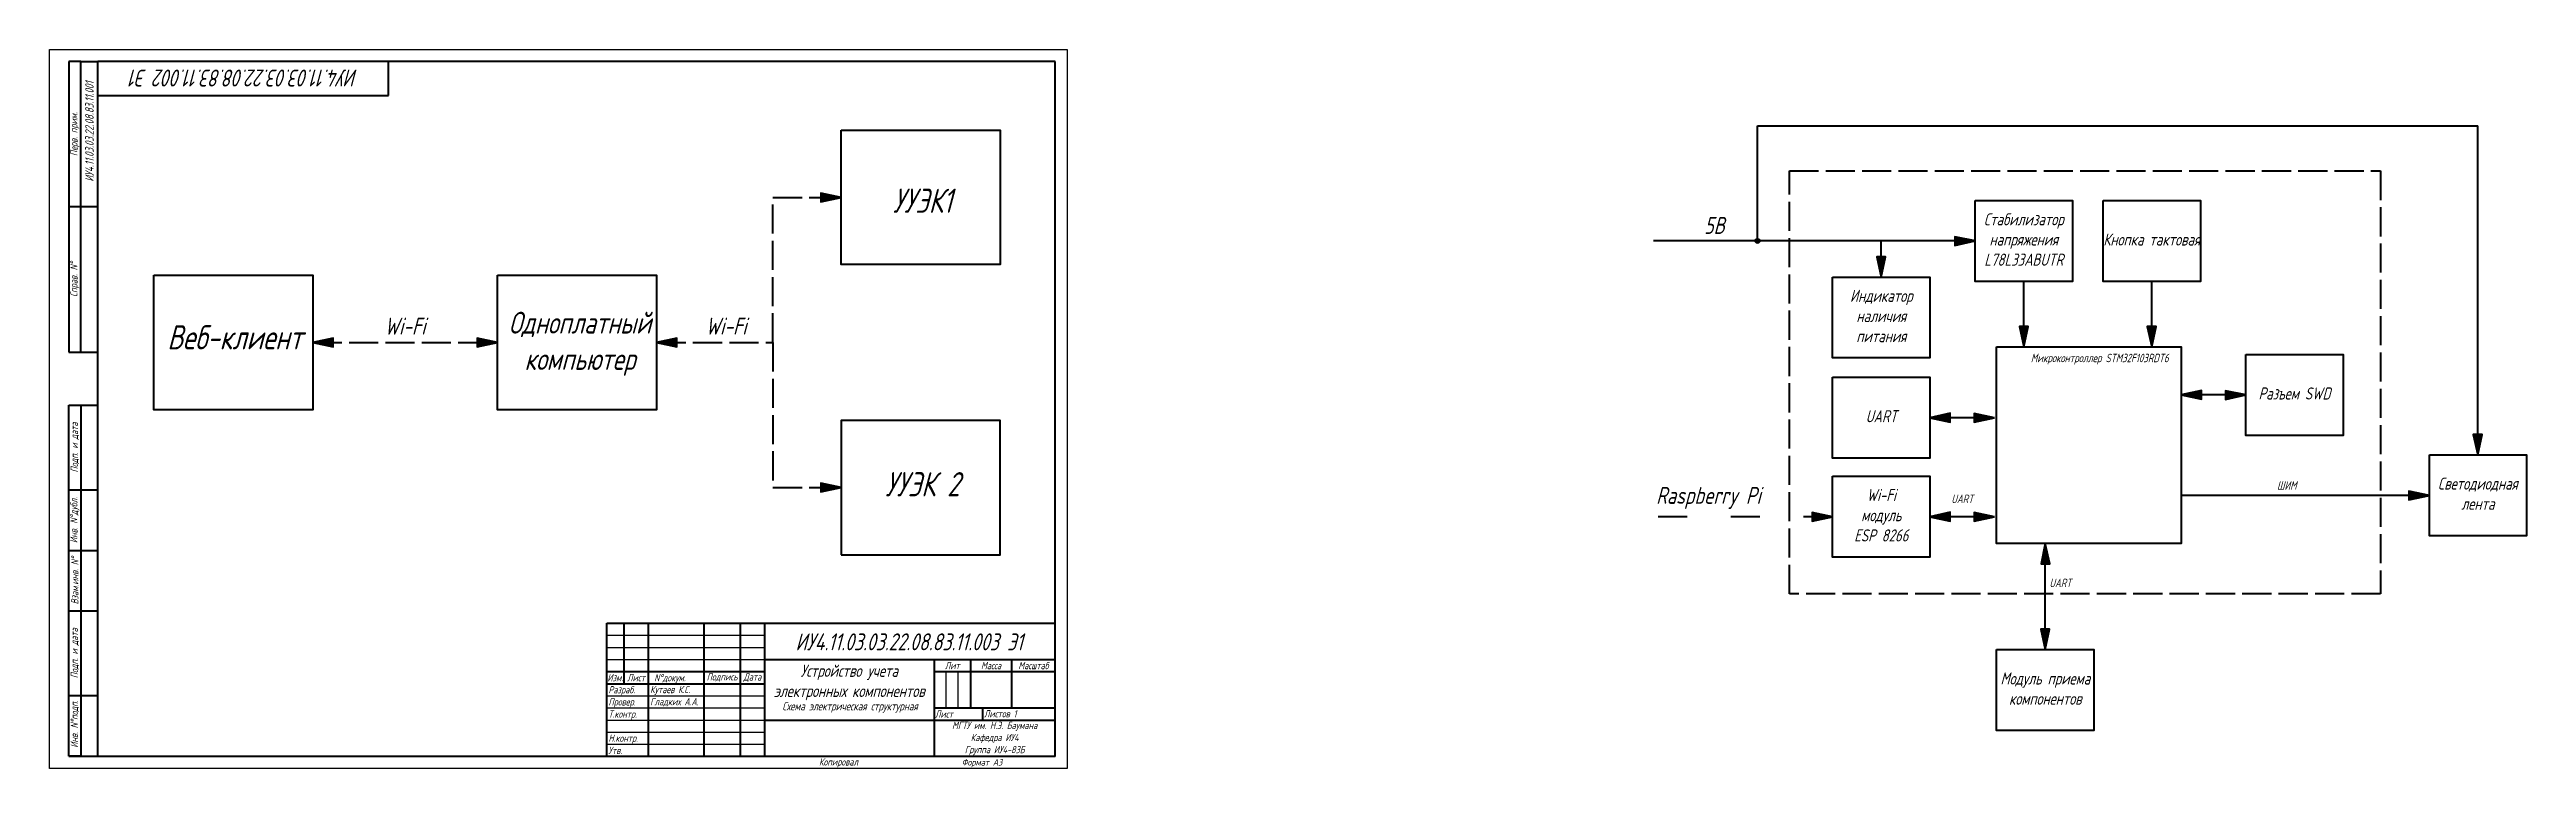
# Model space of a CAD drawing. Header units: millimetres. Extents: x 3004 to 4026, y 1209 to 1506.
import ezdxf

# ---------------------------------------------------------------- set-up
doc = ezdxf.new("R2010")
doc.units = ezdxf.units.MM
doc.linetypes.add('ACAD_ISO02W100', pattern=[15, 12, -3])
doc.linetypes.add('ACAD_ISO03W100', pattern=[30, 12, -18])
doc.layers.add('Format', color=7, linetype='Continuous', lineweight=60)
doc.layers.add('Tonk', color=7, linetype='Continuous', lineweight=25)
doc.layers.add('KONTUR', color=7, linetype='Continuous')
doc.styles.get("Standard").update_dxf_attribs({"font": '', "width": 0.8, "oblique": 15})
doc.styles.get('Standard').set_extended_font_data('GOST type B')

msp = doc.modelspace()

# ---------------------------------------------------------------- hatches: boundary and pattern name
at = {"layer": 'Format'}
h = msp.add_hatch(color=256, dxfattribs=at)
h.dxf.hatch_style = 1
h.paths.add_polyline_path([(3330.6, 1444.7), (3322.2, 1446.5), (3322.2, 1444.7)])
h.paths.add_polyline_path([(3330.6, 1444.7), (3322.2, 1444.7), (3322.2, 1442.9)])
h = msp.add_hatch(color=256, dxfattribs=at)
h.dxf.hatch_style = 1
h.paths.add_polyline_path([(3798.6, 1426.7), (3790.1, 1428.4), (3790.1, 1426.7)])
h.paths.add_polyline_path([(3798.6, 1426.7), (3790.1, 1426.7), (3790.1, 1424.8)])
h = msp.add_hatch(color=256, dxfattribs=at)
h.dxf.hatch_style = 1
h.paths.add_polyline_path([(3761.5, 1420.2), (3757.9, 1420.2), (3759.8, 1411.8)])
h = msp.add_hatch(color=256, dxfattribs=at)
h.dxf.hatch_style = 1
h.paths.add_polyline_path([(3820.4, 1391.4), (3816.8, 1391.4), (3818.6, 1383)])
h = msp.add_hatch(color=256, dxfattribs=at)
h.dxf.hatch_style = 1
h.paths.add_polyline_path([(3873.2, 1391.4), (3869.6, 1391.4), (3871.4, 1383)])
h = msp.add_hatch(color=256, dxfattribs=at)
h.dxf.hatch_style = 1
h.paths.add_polyline_path([(3112.5, 1384.8), (3120.9, 1383), (3120.9, 1384.8)])
h.paths.add_polyline_path([(3112.5, 1384.8), (3120.9, 1384.8), (3120.9, 1386.6)])
h = msp.add_hatch(color=256, dxfattribs=at)
h.dxf.hatch_style = 1
h.paths.add_polyline_path([(3188.7, 1384.8), (3180.3, 1386.5), (3180.3, 1384.8)])
h.paths.add_polyline_path([(3188.7, 1384.8), (3180.3, 1384.8), (3180.3, 1382.9)])
h = msp.add_hatch(color=256, dxfattribs=at)
h.dxf.hatch_style = 1
h.paths.add_polyline_path([(3254.4, 1384.8), (3262.8, 1383), (3262.8, 1384.8)])
h.paths.add_polyline_path([(3254.4, 1384.8), (3262.8, 1384.8), (3262.8, 1386.6)])
h = msp.add_hatch(color=256, dxfattribs=at)
h.dxf.hatch_style = 1
h.paths.add_polyline_path([(3883.6, 1363.1), (3892, 1361.3), (3892, 1363.1)])
h.paths.add_polyline_path([(3883.6, 1363.1), (3892, 1363.1), (3892, 1364.9)])
h = msp.add_hatch(color=256, dxfattribs=at)
h.dxf.hatch_style = 1
h.paths.add_polyline_path([(3910.3, 1363.1), (3901.8, 1364.8), (3901.8, 1363.1)])
h.paths.add_polyline_path([(3910.3, 1363.1), (3901.8, 1363.1), (3901.8, 1361.2)])
h = msp.add_hatch(color=256, dxfattribs=at)
h.dxf.hatch_style = 1
h.paths.add_polyline_path([(3779.8, 1353.7), (3788.3, 1351.9), (3788.3, 1353.7)])
h.paths.add_polyline_path([(3779.8, 1353.7), (3788.3, 1353.7), (3788.3, 1355.5)])
h = msp.add_hatch(color=256, dxfattribs=at)
h.dxf.hatch_style = 1
h.paths.add_polyline_path([(3806.5, 1353.7), (3798.1, 1355.4), (3798.1, 1353.7)])
h.paths.add_polyline_path([(3806.5, 1353.7), (3798.1, 1353.7), (3798.1, 1351.8)])
h = msp.add_hatch(color=256, dxfattribs=at)
h.dxf.hatch_style = 1
h.paths.add_polyline_path([(4007.8, 1346.8), (4004.1, 1346.8), (4006, 1338.4)])
h = msp.add_hatch(color=256, dxfattribs=at)
h.dxf.hatch_style = 1
h.paths.add_polyline_path([(3330.6, 1324.8), (3322.2, 1326.6), (3322.2, 1324.8)])
h.paths.add_polyline_path([(3330.6, 1324.8), (3322.2, 1324.8), (3322.2, 1323)])
h = msp.add_hatch(color=256, dxfattribs=at)
h.dxf.hatch_style = 1
h.paths.add_polyline_path([(3986, 1321.6), (3977.5, 1323.4), (3977.5, 1321.6)])
h.paths.add_polyline_path([(3986, 1321.6), (3977.5, 1321.6), (3977.5, 1319.8)])
h = msp.add_hatch(color=256, dxfattribs=at)
h.dxf.hatch_style = 1
h.paths.add_polyline_path([(3739.7, 1312.8), (3731.3, 1314.5), (3731.3, 1312.8)])
h.paths.add_polyline_path([(3739.7, 1312.8), (3731.3, 1312.8), (3731.3, 1310.9)])
h = msp.add_hatch(color=256, dxfattribs=at)
h.dxf.hatch_style = 1
h.paths.add_polyline_path([(3779.8, 1312.8), (3788.3, 1311), (3788.3, 1312.8)])
h.paths.add_polyline_path([(3779.8, 1312.8), (3788.3, 1312.8), (3788.3, 1314.7)])
h = msp.add_hatch(color=256, dxfattribs=at)
h.dxf.hatch_style = 1
h.paths.add_polyline_path([(3806.5, 1312.8), (3798.1, 1314.5), (3798.1, 1312.8)])
h.paths.add_polyline_path([(3806.5, 1312.8), (3798.1, 1312.8), (3798.1, 1310.9)])
h = msp.add_hatch(color=256, dxfattribs=at)
h.dxf.hatch_style = 1
h.paths.add_polyline_path([(3827.5, 1301.7), (3825.8, 1293.3), (3827.5, 1293.3)])
h.paths.add_polyline_path([(3827.5, 1301.7), (3827.5, 1293.3), (3829.4, 1293.3)])
h = msp.add_hatch(color=256, dxfattribs=at)
h.dxf.hatch_style = 1
h.paths.add_polyline_path([(3827.5, 1257.9), (3829.2, 1266.3), (3827.5, 1266.3)])
h.paths.add_polyline_path([(3827.5, 1257.9), (3827.5, 1266.3), (3825.6, 1266.3)])
at = {"layer": 'Tonk'}
h = msp.add_hatch(color=256, dxfattribs=at)
h.dxf.hatch_style = 1
h.paths.add_polyline_path([(3707.7, 1426.7), (3708.7, 1426.7), (3708.7, 1427.7, 0.414214)])
h.paths.add_polyline_path([(3709.7, 1426.7, 0.414214), (3708.7, 1427.7), (3708.7, 1426.7)])
h.paths.add_polyline_path([(3709.7, 1426.7), (3707.7, 1426.7, 1)])

# ---------------------------------------------------------------- linework, layer by layer
msp.add_line((3368.8, 1213.8), (3368.8, 1213.8))
at = {"layer": 'Format', "lineweight": 70}
for p, q in [((3011.8, 1500.8), (3011.8, 1380.8)), ((3016.8, 1500.8), (3011.8, 1500.8)), ((3016.8, 1500.8), (3023.8, 1500.8)), ((3016.8, 1380.8), (3016.8, 1500.8)), ((3023.8, 1486.8), (3143.8, 1486.8)), ((3023.8, 1440.8), (3011.8, 1440.8)), ((3011.8, 1380.8), (3023.8, 1380.8)), ((3011.8, 1213.9), (3011.8, 1358.9)), ((3011.8, 1358.9), (3016.8, 1358.9)), ((3016.8, 1358.9), (3016.8, 1213.9)), ((3016.8, 1358.9), (3023.8, 1358.9)), ((3011.8, 1323.9), (3023.8, 1323.9)), ((3011.8, 1298.9), (3023.8, 1298.9)), ((3011.8, 1273.9), (3023.8, 1273.9)), ((3233.9, 1213.8), (3233.9, 1268.8)), ((3233.9, 1268.8), (3418.8, 1268.8)), ((3240.9, 1268.8), (3240.9, 1243.8)), ((3250.9, 1268.8), (3250.9, 1213.8)), ((3273.9, 1268.8), (3273.9, 1213.8)), ((3288.9, 1268.8), (3288.9, 1213.8)), ((3298.9, 1268.8), (3298.9, 1213.8)), ((3233.9, 1248.8), (3298.9, 1248.8)), ((3298.9, 1253.8), (3418.8, 1253.8)), ((3368.9, 1253.8), (3368.9, 1213.8)), ((3368.9, 1248.8), (3418.8, 1248.8)), ((3383.9, 1253.8), (3383.9, 1233.8)), ((3400.9, 1253.8), (3400.9, 1233.8)), ((3011.8, 1238.9), (3023.8, 1238.9)), ((3233.9, 1243.8), (3298.9, 1243.8)), ((3298.9, 1228.8), (3418.9, 1228.8)), ((3368.9, 1233.8), (3418.9, 1233.8))]:
    msp.add_line(p, q, dxfattribs=at)
at = {"layer": 'Format'}
for p, q in [((3023.8, 1253.8), (3023.8, 1500.8)), ((3418.8, 1500.8), (3023.8, 1500.8)), ((3143.8, 1486.8), (3143.8, 1500.8)), ((3418.8, 1213.8), (3418.8, 1500.8)), ((3708.7, 1426.7), (3708.7, 1474.2)), ((3708.7, 1474.2), (4006, 1474.2)), ((4006, 1338.4), (4006, 1474.2)), ((3798.6, 1426.7), (3665.8, 1426.7)), ((3759.8, 1411.8), (3759.8, 1426.7)), ((3818.6, 1383), (3818.6, 1410)), ((3871.4, 1383), (3871.4, 1410)), ((3910.3, 1363.1), (3883.6, 1363.1)), ((3806.5, 1353.7), (3779.8, 1353.7)), ((3986, 1321.6), (3883.6, 1321.6)), ((3806.5, 1312.8), (3779.8, 1312.8)), ((3827.5, 1257.9), (3827.5, 1301.7)), ((3023.8, 1213.8), (3023.8, 1253.8)), ((3388.9, 1233.8), (3388.9, 1228.8)), ((3016.8, 1213.9), (3011.8, 1213.9)), ((3418.8, 1213.8), (3011.8, 1213.8))]:
    msp.add_line(p, q, dxfattribs=at)
at = {"layer": 'Format', "linetype": 'ACAD_ISO02W100'}
msp.add_line((3112.5, 1384.8), (3188.7, 1384.8), dxfattribs=at)
at = {"layer": 'Format', "linetype": 'ACAD_ISO03W100'}
msp.add_line((3739.7, 1312.8), (3665.8, 1312.8), dxfattribs=at)
at = {"layer": 'Format'}
for points in [[(3330.6, 1472.5), (3396.2, 1472.5), (3396.2, 1417), (3330.6, 1417)], [(3330.6, 1444.7), (3322.2, 1446.5), (3322.2, 1442.9)], [(3798.6, 1443.4), (3838.7, 1443.4), (3838.7, 1410), (3798.6, 1410)], [(3851.4, 1443.4), (3891.5, 1443.4), (3891.5, 1410), (3851.4, 1410)], [(3798.6, 1426.7), (3790.1, 1428.4), (3790.1, 1424.8)], [(3046.9, 1412.5), (3112.5, 1412.5), (3112.5, 1357), (3046.9, 1357)], [(3188.7, 1412.5), (3254.4, 1412.5), (3254.4, 1357), (3188.7, 1357)], [(3739.7, 1411.8), (3779.8, 1411.8), (3779.8, 1378.4), (3739.7, 1378.4)], [(3759.8, 1411.8), (3761.5, 1420.2), (3757.9, 1420.2)], [(3818.6, 1383), (3820.4, 1391.4), (3816.8, 1391.4)], [(3871.4, 1383), (3873.2, 1391.4), (3869.6, 1391.4)], [(3112.5, 1384.8), (3120.9, 1383), (3120.9, 1386.6)], [(3188.7, 1384.8), (3180.3, 1386.5), (3180.3, 1382.9)], [(3254.4, 1384.8), (3262.8, 1383), (3262.8, 1386.6)], [(3807.3, 1383), (3883.6, 1383), (3883.6, 1301.7), (3807.3, 1301.7)], [(3739.7, 1370.4), (3779.8, 1370.4), (3779.8, 1337), (3739.7, 1337)], [(3910.3, 1379.8), (3950.4, 1379.8), (3950.4, 1346.4), (3910.3, 1346.4)], [(3883.6, 1363.1), (3892, 1361.3), (3892, 1364.9)], [(3910.3, 1363.1), (3901.8, 1364.8), (3901.8, 1361.2)], [(3330.6, 1297.1), (3396.2, 1297.1), (3396.2, 1352.6), (3330.6, 1352.6)], [(3779.8, 1353.7), (3788.3, 1351.9), (3788.3, 1355.5)], [(3806.5, 1353.7), (3798.1, 1355.4), (3798.1, 1351.8)], [(4006, 1338.4), (4007.8, 1346.8), (4004.1, 1346.8)], [(3739.7, 1329.5), (3779.8, 1329.5), (3779.8, 1296.1), (3739.7, 1296.1)], [(3986, 1338.4), (4026.1, 1338.4), (4026.1, 1304.9), (3986, 1304.9)], [(3330.6, 1324.8), (3322.2, 1326.6), (3322.2, 1323)], [(3986, 1321.6), (3977.5, 1323.4), (3977.5, 1319.8)], [(3739.7, 1312.8), (3731.3, 1314.5), (3731.3, 1310.9)], [(3779.8, 1312.8), (3788.3, 1311), (3788.3, 1314.7)], [(3806.5, 1312.8), (3798.1, 1314.5), (3798.1, 1310.9)], [(3827.5, 1301.7), (3825.8, 1293.3), (3829.4, 1293.3)], [(3807.4, 1257.9), (3847.5, 1257.9), (3847.5, 1224.5), (3807.4, 1224.5)], [(3827.5, 1257.9), (3829.2, 1266.3), (3825.6, 1266.3)]]:
    msp.add_lwpolyline(points, close=True, dxfattribs=at)
at = {"layer": 'Format', "linetype": 'ACAD_ISO02W100'}
msp.add_lwpolyline([(3721.9, 1455.6), (3965.8, 1455.6), (3965.8, 1280.9), (3721.9, 1280.9)], close=True, dxfattribs=at)
for points in [[(3254.4, 1384.8), (3302.4, 1384.8), (3302.4, 1444.7), (3330.6, 1444.7)], [(3302.4, 1384.8), (3302.4, 1384.8), (3302.4, 1324.8), (3330.6, 1324.8)]]:
    msp.add_lwpolyline(points, dxfattribs=at)
at = {"layer": 'KONTUR'}
for p, q in [((3003.8, 1208.8), (3003.8, 1505.8)), ((3003.8, 1505.8), (3423.8, 1505.8)), ((3423.8, 1505.8), (3423.8, 1208.8)), ((3423.8, 1208.8), (3003.8, 1208.8))]:
    msp.add_line(p, q, dxfattribs=at)
at = {"layer": 'Tonk'}
for p, q in [((3233.9, 1263.8), (3298.9, 1263.8)), ((3233.9, 1258.8), (3298.9, 1258.8)), ((3233.9, 1253.8), (3298.9, 1253.8)), ((3373.9, 1233.8), (3373.9, 1248.8)), ((3378.9, 1233.8), (3378.9, 1248.8)), ((3233.9, 1238.8), (3298.9, 1238.8)), ((3233.9, 1233.8), (3298.9, 1233.8)), ((3233.9, 1228.8), (3298.9, 1228.8)), ((3233.9, 1223.8), (3298.9, 1223.8)), ((3233.9, 1218.8), (3298.9, 1218.8))]:
    msp.add_line(p, q, dxfattribs=at)
msp.add_circle((3708.7, 1426.7), 1, dxfattribs=at)

# ---------------------------------------------------------------- texts
at = {"oblique": 15, "width": 0.8}
for s, height, p in [('Копировал', 3, (3321.4, 1210)), ('Формат А3', 2.75, (3380.3, 1210))]:
    msp.add_text(s, height=height, dxfattribs=at).set_placement(p)
at = {"attachment_point": 5}
for s, insert, char_height, width, rotation in [('{\\C0;ИУ4.11.03.03.22.08.83.11.001}', (3020.3, 1471.9), 3.5, 129.414, 90), ('{\\C0;ИУ4.11.03.03.22.08.83.11.002 Э1}', (3084.3, 1494), 7, 129.414, 180), ('Перв. прим.', (3014.3, 1470.8), 3, 60, 90), ('{\\fISOCPEUR|b0|i0|c204|p34;Справ}. N°', (3014.3, 1410.8), 3, 60, 90), ('Подп. и дата', (3014.3, 1341.4), 3, 35, 90), ('{\\fISOCPEUR|b0|i0|c204|p34;Инв}. N°{\\fISOCPEUR|b0|i0|c204|p34;дубл}.', (3014.3, 1311.4), 3, 25, 90), ('{\\fISOCPEUR|b0|i0|c204|p34;Взам}.{\\fISOCPEUR|b0|i0|c204|p34;инв}. N°', (3014.3, 1286.4), 3, 27.36, 90), ('Подп. и дата', (3014.3, 1256.4), 3, 35, 90), ('{\\fISOCPEUR|b0|i0|c204|p34;Инв}. N°{\\fISOCPEUR|b0|i0|c204|p34;подп}.', (3014.3, 1227.1), 3, 26.657, 90)]:
    msp.add_mtext(s, dxfattribs=dict(at, insert=insert, char_height=char_height, width=width, rotation=rotation))
for s, insert, char_height, width, attachment_point in [('{\\C0;ИУ4.11.03.03.22.08.83.11.003 Э1}', (3358.6, 1261.1), 7, 129.414, 5), ('Изм.', (3237.3, 1246.3), 3, 7, 5), ('Лист', (3245.9, 1246.3), 3, 10, 5), ('N°{\\fISOCPEUR|b0|i0|c204|p34;докум}.', (3253.4, 1247.8), 3, 22.418, 1), ('Подпись', (3281.4, 1246.4), 3, 15, 5), ('{\\fISOCPEUR|b0|i0|c204|p34;Дата}', (3293.9, 1246.3), 3, 10, 5), ('\\pxqc;Устройство учета электронных компонентов', (3333.9, 1244.3), 5, 70, 5), ('Лит', (3376.4, 1251.3), 3, 15, 5), ('Масса', (3392.4, 1251.3), 3, 17, 5), ('Масштаб', (3409.9, 1251.3), 3, 18, 5), ('Разраб.', (3234.5, 1242.8), 3, 17, 1), ('Провер.', (3234.5, 1237.8), 3, 17, 1), ('{\\fISOCPEUR|b0|i0|c204|p34;Т}.{\\fISOCPEUR|b0|i0|c204|p34;контр}.', (3234.5, 1232.8), 3, 17, 1), ('{\\fISOCPEUR|b0|i0|c204|p34;Лист } ', (3369.3, 1231.3), 3, 20, 4), ('{\\fISOCPEUR|b0|i0|c204|p34;Листов} 1', (3389.5, 1232.9), 3, 30, 1), ('Утв.', (3234.5, 1217.8), 3, 17, 1), ('{\\fISOCPEUR|b0|i0|c204|p34;Н}.{\\fISOCPEUR|b0|i0|c204|p34;контр}.', (3234.5, 1222.8), 3, 19.424, 1)]:
    msp.add_mtext(s, dxfattribs=dict(insert=insert, char_height=char_height, width=width, attachment_point=attachment_point))
at = {"attachment_point": 1}
for s, width, heights, insert, char_height in [('Кутаев К.С.', 23, [0], (3251.7, 1242.9), 3), ('Гладких А.А.', 29.222, [8], (3251.7, 1237.9), 3), ('\\pxqc;Схема электрическая структурная', 69.619, [11.6], (3299.4, 1236.3), 3.5), ('\\pxqc;МГТУ им. Н.Э. Баумана\\PКафедра ИУ4\\PГруппа ИУ4-83Б', 50, [0], (3368.9, 1228.1), 3)]:
    msp.add_mtext_dynamic_manual_height_columns(s, width=width, gutter_width=12.5, heights=heights, dxfattribs=dict(at, insert=insert, char_height=char_height))
at = {"layer": 'Format'}
for s, width, heights, insert, char_height, attachment_point in [('УУЭК1', 40.113, [0], (3364.1, 1443.3), 10, 5), ('5В', 11.023, [3.31], (3686.7, 1436.6), 7, 1), ('\\pxqc;Стабилизатор напряжения\\PL78L33ABUTR', 40.113, [0], (3818.6, 1427.3), 5, 5), ('\\pxqc;Кнопка тактовая', 40.113, [0], (3871.4, 1427.3), 5, 5), ('\\pxqc;Индикатор наличия питания', 40.113, [0], (3759.8, 1395.7), 5, 5), ('Веб-клиент', 40.113, [0], (3080.3, 1386.9), 10, 5), ('Wi-Fi', 71.436, [8.71], (3142.1, 1395), 7, 1), ('Одноплатный\\Pкомпьютер', 40.113, [0], (3222.7, 1384.2), 9, 5), ('Wi-Fi', 71.436, [8.71], (3274.6, 1395), 7, 1), ('Микроконтроллер STM32F103RDT6', 71.436, [8.71], (3821.5, 1380.1), 3.5, 1), ('\\pxqc;Разъем SWD', 40.113, [0], (3930.3, 1363.7), 5, 5), ('UART', 40.113, [0], (3759.8, 1354.3), 5, 5), ('УУЭК 2', 40.113, [0], (3364.1, 1326.2), 10, 5), ('Светодиодная лента', 40.113, [0], (4006, 1322.3), 5, 5), ('\\pxqc;Wi-Fi \\Pмодуль\\PESP 8266', 40.113, [0], (3759.8, 1313.4), 5, 5), ('UART', 71.436, [8.71], (3788.7, 1321.9), 3.5, 1), ('ШИМ', 71.436, [8.71], (3923.1, 1327.4), 3.5, 1), ('UART', 71.436, [8.71], (3829.2, 1287.2), 3.5, 1), ('Модуль приема компонентов', 40.113, [0], (3827.5, 1241.8), 5, 5)]:
    msp.add_mtext_dynamic_manual_height_columns(s, width=width, gutter_width=26.7, heights=heights, dxfattribs=dict(at, insert=insert, char_height=char_height, attachment_point=attachment_point))
at = {"layer": 'Tonk', "insert": (3666.9, 1325.1), "char_height": 7, "attachment_point": 1}
msp.add_mtext_dynamic_manual_height_columns('Raspberry Pi', width=54.478, gutter_width=20, heights=[15.3], dxfattribs=at)

doc.saveas('drawing.dxf')
